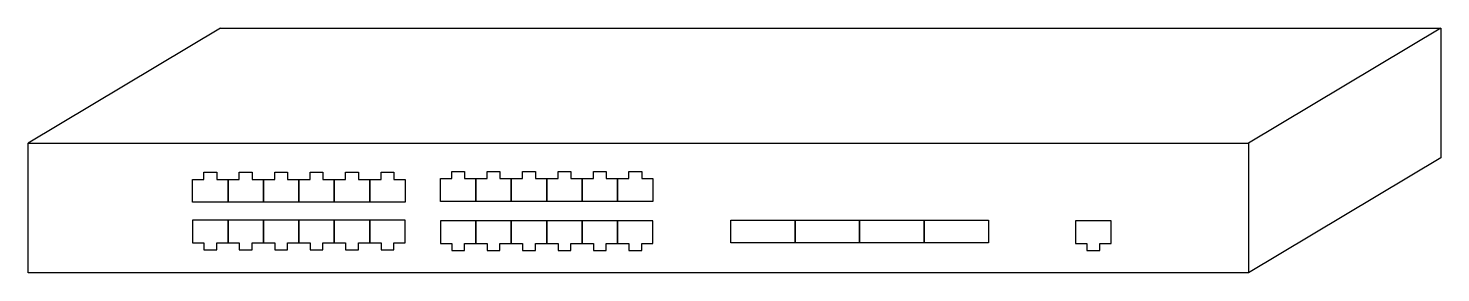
# Model space of a CAD drawing. Header units: inches. Extents: x 0 to 17.3, y 0 to 3.
import ezdxf

# ---------------------------------------------------------------- set-up
doc = ezdxf.new("R2010")
doc.units = ezdxf.units.IN
doc.header["$MEASUREMENT"] = 0

msp = doc.modelspace()

# ---------------------------------------------------------------- linework, layer by layer
at = {"color": 0, "lineweight": -3}
for p, q in [((2.354, 2.998), (0, 1.587)), ((17.301, 2.998), (14.947, 1.587)), ((17.301, 1.411), (14.947, 0))]:
    msp.add_line(p, q, dxfattribs=at)
msp.add_lwpolyline([(2.354, 2.998), (17.301, 2.998), (17.301, 1.411)], dxfattribs=at)
at = {"color": 7}
for points in [[(0, 1.587), (14.947, 1.587), (14.947, 0), (0, 0)], [(8.605, 0.643), (9.394, 0.643), (9.394, 0.365), (8.605, 0.365)], [(9.394, 0.643), (10.183, 0.643), (10.183, 0.365), (9.394, 0.365)], [(10.183, 0.643), (10.972, 0.643), (10.972, 0.365), (10.183, 0.365)], [(10.972, 0.643), (11.762, 0.643), (11.762, 0.365), (10.972, 0.365)]]:
    msp.add_lwpolyline(points, close=True, dxfattribs=at)
for points in [[(2.151, 1.145), (2.151, 1.232), (2.308, 1.232), (2.308, 1.145)], [(2.585, 1.145), (2.585, 1.232), (2.742, 1.232), (2.742, 1.145)], [(3.019, 1.145), (3.019, 1.232), (3.176, 1.232), (3.176, 1.145)], [(3.453, 1.145), (3.453, 1.232), (3.61, 1.232), (3.61, 1.145)], [(3.887, 1.145), (3.887, 1.232), (4.045, 1.232), (4.045, 1.145)], [(4.321, 1.145), (4.321, 1.232), (4.479, 1.232), (4.479, 1.145)], [(5.187, 1.154), (5.187, 1.24), (5.344, 1.24), (5.344, 1.154)], [(5.621, 1.154), (5.621, 1.24), (5.778, 1.24), (5.778, 1.154)], [(6.055, 1.154), (6.055, 1.24), (6.212, 1.24), (6.212, 1.154)], [(6.489, 1.154), (6.489, 1.24), (6.646, 1.24), (6.646, 1.154)], [(6.923, 1.154), (6.923, 1.24), (7.08, 1.24), (7.08, 1.154)], [(7.357, 1.154), (7.357, 1.24), (7.514, 1.24), (7.514, 1.154)], [(2.308, 1.145), (2.447, 1.145), (2.447, 0.866), (2.013, 0.866), (2.013, 1.145), (2.151, 1.145)], [(2.742, 1.145), (2.881, 1.145), (2.881, 0.866), (2.447, 0.866), (2.447, 1.145), (2.585, 1.145)], [(3.176, 1.145), (3.315, 1.145), (3.315, 0.866), (2.881, 0.866), (2.881, 1.145), (3.019, 1.145)], [(3.61, 1.145), (3.749, 1.145), (3.749, 0.866), (3.315, 0.866), (3.315, 1.145), (3.453, 1.145)], [(4.045, 1.145), (4.183, 1.145), (4.183, 0.866), (3.749, 0.866), (3.749, 1.145), (3.887, 1.145)], [(4.479, 1.145), (4.617, 1.145), (4.617, 0.866), (4.183, 0.866), (4.183, 1.145), (4.321, 1.145)], [(5.344, 1.154), (5.482, 1.154), (5.482, 0.875), (5.048, 0.875), (5.048, 1.154), (5.187, 1.154)], [(5.778, 1.154), (5.916, 1.154), (5.916, 0.875), (5.482, 0.875), (5.482, 1.154), (5.621, 1.154)], [(6.212, 1.154), (6.35, 1.154), (6.35, 0.875), (5.916, 0.875), (5.916, 1.154), (6.055, 1.154)], [(6.646, 1.154), (6.784, 1.154), (6.784, 0.875), (6.35, 0.875), (6.35, 1.154), (6.489, 1.154)], [(7.08, 1.154), (7.218, 1.154), (7.218, 0.875), (6.784, 0.875), (6.784, 1.154), (6.923, 1.154)], [(7.514, 1.154), (7.652, 1.154), (7.652, 0.875), (7.218, 0.875), (7.218, 1.154), (7.357, 1.154)], [(2.308, 0.367), (2.447, 0.367), (2.447, 0.645), (2.013, 0.645), (2.013, 0.367), (2.151, 0.367)], [(2.742, 0.367), (2.881, 0.367), (2.881, 0.645), (2.447, 0.645), (2.447, 0.367), (2.585, 0.367)], [(3.176, 0.367), (3.315, 0.367), (3.315, 0.645), (2.881, 0.645), (2.881, 0.367), (3.019, 0.367)], [(3.61, 0.367), (3.749, 0.367), (3.749, 0.645), (3.315, 0.645), (3.315, 0.367), (3.453, 0.367)], [(4.045, 0.367), (4.183, 0.367), (4.183, 0.645), (3.749, 0.645), (3.749, 0.367), (3.887, 0.367)], [(4.479, 0.367), (4.617, 0.367), (4.617, 0.645), (4.183, 0.645), (4.183, 0.367), (4.321, 0.367)], [(5.344, 0.358), (5.482, 0.358), (5.482, 0.637), (5.048, 0.637), (5.048, 0.358), (5.187, 0.358)], [(5.778, 0.358), (5.916, 0.358), (5.916, 0.637), (5.482, 0.637), (5.482, 0.358), (5.621, 0.358)], [(6.212, 0.358), (6.35, 0.358), (6.35, 0.637), (5.916, 0.637), (5.916, 0.358), (6.055, 0.358)], [(6.646, 0.358), (6.784, 0.358), (6.784, 0.637), (6.35, 0.637), (6.35, 0.358), (6.489, 0.358)], [(7.08, 0.358), (7.218, 0.358), (7.218, 0.637), (6.784, 0.637), (6.784, 0.358), (6.923, 0.358)], [(7.514, 0.358), (7.652, 0.358), (7.652, 0.637), (7.218, 0.637), (7.218, 0.358), (7.357, 0.358)], [(13.125, 0.358), (13.263, 0.358), (13.263, 0.637), (12.829, 0.637), (12.829, 0.358), (12.968, 0.358)], [(2.151, 0.367), (2.151, 0.28), (2.308, 0.28), (2.308, 0.367)], [(2.585, 0.367), (2.585, 0.28), (2.742, 0.28), (2.742, 0.367)], [(3.019, 0.367), (3.019, 0.28), (3.176, 0.28), (3.176, 0.367)], [(3.453, 0.367), (3.453, 0.28), (3.61, 0.28), (3.61, 0.367)], [(3.887, 0.367), (3.887, 0.28), (4.045, 0.28), (4.045, 0.367)], [(4.321, 0.367), (4.321, 0.28), (4.479, 0.28), (4.479, 0.367)], [(5.187, 0.358), (5.187, 0.272), (5.344, 0.272), (5.344, 0.358)], [(5.621, 0.358), (5.621, 0.272), (5.778, 0.272), (5.778, 0.358)], [(6.055, 0.358), (6.055, 0.272), (6.212, 0.272), (6.212, 0.358)], [(6.489, 0.358), (6.489, 0.272), (6.646, 0.272), (6.646, 0.358)], [(6.923, 0.358), (6.923, 0.272), (7.08, 0.272), (7.08, 0.358)], [(7.357, 0.358), (7.357, 0.272), (7.514, 0.272), (7.514, 0.358)], [(12.968, 0.358), (12.968, 0.272), (13.125, 0.272), (13.125, 0.358)]]:
    msp.add_lwpolyline(points, dxfattribs=at)

doc.saveas('drawing.dxf')
